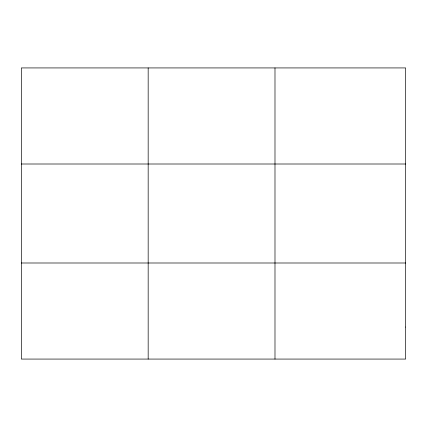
<?xml version="1.0" encoding="UTF-8"?>
<svg xmlns="http://www.w3.org/2000/svg" width="427" height="427" viewBox="0 0 427 427"><rect width="100%" height="100%" fill="white"/><g stroke="black" fill="none" stroke-linecap="round" stroke-linejoin="round"><path stroke-width="0.64" d="M148.169 67.93L148.169 359.07M274.988 67.93L274.988 359.07M21.35 164.005L405.65 164.005M21.35 262.995L405.65 262.995M405.65 327.045L405.65 359.07L21.35 359.07L21.35 67.93L405.65 67.93L405.65 327.045"/></g></svg>
